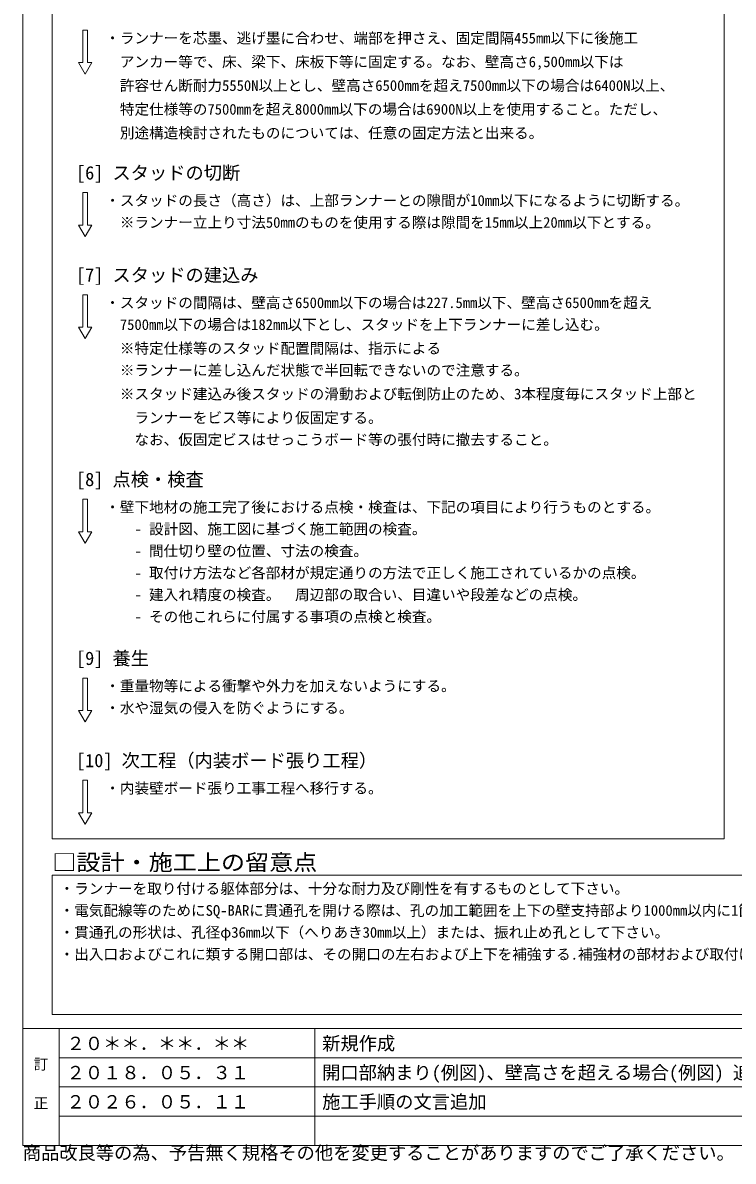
# Model space of a CAD drawing. Units: millimetres on the paper. Extents: x -195 to 195, y -140 to 138.
# Drawn here: x -195 to -97.7, y -139.7 to 16.3 of the extents above; entities that cross this region are included whole.
import ezdxf
from ezdxf.enums import TextEntityAlignment as Align

# ---------------------------------------------------------------- set-up
doc = ezdxf.new("R2010")
doc.units = ezdxf.units.MM
doc.layers.add('0-6_文字・矢印', color=4, linetype='Continuous', lineweight=9)
doc.layers.add('F-3_ランナー', color=4, linetype='Continuous', lineweight=9)
doc.layers.add('F-6_文字・矢印', color=4, linetype='Continuous')
doc.styles.add('ＭＳ ゴシック', font='')
doc.styles.get('ＭＳ ゴシック').set_extended_font_data('MS Gothic')

msp = doc.modelspace()

# ---------------------------------------------------------------- linework, layer by layer
at = {"layer": '0-6_文字・矢印'}
for p, q in [((-186.754, 15.256), (-186.154, 15.256)), ((-186.754, 15.256), (-186.754, 10.815)), ((-186.154, 15.256), (-186.154, 10.815)), ((-187.354, 10.815), (-186.754, 10.815)), ((-186.454, 9.256), (-187.354, 10.815)), ((-186.454, 9.256), (-185.554, 10.815)), ((-186.154, 10.815), (-185.554, 10.815)), ((-186.754, -6.994), (-186.754, -11.435)), ((-186.454, -12.994), (-187.354, -11.435)), ((-187.354, -11.435), (-186.754, -11.435)), ((-186.454, -12.994), (-185.554, -11.435)), ((-186.154, -11.435), (-185.554, -11.435)), ((-186.754, -20.994), (-186.754, -25.435)), ((-186.454, -26.994), (-187.354, -25.435)), ((-187.354, -25.435), (-186.754, -25.435)), ((-186.454, -26.994), (-185.554, -25.435)), ((-186.154, -25.435), (-185.554, -25.435)), ((-186.754, -48.994), (-186.154, -48.994)), ((-186.754, -48.994), (-186.754, -53.435)), ((-186.154, -48.994), (-186.154, -53.435)), ((-187.354, -53.435), (-186.754, -53.435)), ((-186.454, -54.994), (-187.354, -53.435)), ((-186.454, -54.994), (-185.554, -53.435)), ((-186.154, -53.435), (-185.554, -53.435)), ((-186.754, -73.494), (-186.154, -73.494)), ((-186.754, -73.494), (-186.754, -77.935)), ((-186.154, -73.494), (-186.154, -77.935)), ((-187.354, -77.935), (-186.754, -77.935)), ((-186.454, -79.494), (-187.354, -77.935)), ((-186.454, -79.494), (-185.554, -77.935)), ((-186.154, -77.935), (-185.554, -77.935)), ((-186.754, -87.494), (-186.154, -87.494)), ((-186.754, -87.494), (-186.754, -91.935)), ((-186.154, -87.494), (-186.154, -91.935)), ((-186.454, -93.494), (-187.354, -91.935)), ((-187.354, -91.935), (-186.754, -91.935)), ((-186.454, -93.494), (-185.554, -91.935)), ((-186.154, -91.935), (-185.554, -91.935))]:
    msp.add_line(p, q, dxfattribs=at)
for points in [[(-186.754, -6.994), (-186.154, -6.994), (-186.154, -11.435)], [(-186.754, -20.994), (-186.154, -20.994), (-186.154, -25.435)]]:
    msp.add_lwpolyline(points, dxfattribs=at)
at = {"layer": 'F-3_ランナー', "color": 3, "lineweight": 18}
for p, q in [((-195, 137.5), (-195, -137.5)), ((-190.954, 102.506), (-190.954, -95.494)), ((-98.954, 102.506), (-98.954, -95.494)), ((-190.954, -95.494), (-98.954, -95.494)), ((-190.954, -100.494), (-1.954, -100.494)), ((-190.954, -100.494), (-190.954, -119.594)), ((-190.954, -119.594), (-1.954, -119.594)), ((-195, -121.5), (195, -121.5)), ((-195, -137.5), (195, -137.5))]:
    msp.add_line(p, q, dxfattribs=at)
at = {"layer": 'F-3_ランナー', "color": 7, "lineweight": 18}
msp.add_line((-190, -121.5), (-190, -137.5), dxfattribs=at)
at = {"layer": 'F-3_ランナー'}
for p, q in [((-190, -121.5), (-190, -137.5)), ((-155, -121.5), (-155, -137.5)), ((-190, -125.5), (-75, -125.5)), ((-190, -129.5), (-75, -129.5)), ((-190, -133.5), (-75, -133.5))]:
    msp.add_line(p, q, dxfattribs=at)

# ---------------------------------------------------------------- texts
at = {"layer": '0-6_文字・矢印', "style": 'ＭＳ ゴシック'}
for s, height, p in [('・ランナーを芯墨、逃げ墨に合わせ、端部を押さえ、固定間隔455mm以下に後施工', 1.466, (-183.704, 13.006)), ('\u3000アンカー等で、床、梁下、床板下等に固定する。なお、壁高さ6,500mm以下は', 1.466, (-183.704, 9.756)), ('\u3000許容せん断耐力5550N以上とし、壁高さ6500mmを超え7500mm以下の場合は6400N以上、', 1.466, (-183.704, 6.506)), ('\u3000特定仕様等の7500mmを超え8000mm以下の場合は6900N以上を使用すること。ただし、', 1.466, (-183.704, 3.256)), ('\u3000別途構造検討されたものについては、任意の固定方法と出来る。', 1.466, (-183.704, 0.006)), ('[6] スタッドの切断', 1.833, (-187.704, -5.744)), ('・スタッドの長さ（高さ）は、上部ランナーとの隙間が10mm以下になるように切断する。', 1.466, (-183.704, -9.244)), ('\u3000※ランナー立上り寸法50mmのものを使用する際は隙間を15mm以上20mm以下とする。', 1.466, (-183.704, -12.244)), ('[7] スタッドの建込み', 1.833, (-187.704, -19.744)), ('・スタッドの間隔は、壁高さ6500mm以下の場合は227.5mm以下、壁高さ6500mmを超え', 1.466, (-183.704, -23.244)), ('\u30007500mm以下の場合は182mm以下とし、スタッドを上下ランナーに差し込む。', 1.466, (-183.704, -26.244)), ('\u3000※特定仕様等のスタッド配置間隔は、指示による', 1.466, (-183.704, -29.494)), ('\u3000※ランナーに差し込んだ状態で半回転できないので注意する。', 1.466, (-183.704, -32.494)), ('\u3000※スタッド建込み後スタッドの滑動および転倒防止のため、3本程度毎にスタッド上部と', 1.466, (-183.704, -35.744)), ('\u3000\u3000ランナーをビス等により仮固定する。', 1.466, (-183.704, -38.994)), ('\u3000\u3000なお、仮固定ビスはせっこうボード等の張付時に撤去すること。', 1.466, (-183.704, -41.994)), ('[8] 点検・検査', 1.833, (-187.704, -47.744)), ('・壁下地材の施工完了後における点検・検査は、下記の項目により行うものとする。', 1.466, (-183.704, -51.244)), ('- 設計図、施工図に基づく施工範囲の検査。', 1.466, (-179.704, -54.244)), ('- 間仕切り壁の位置、寸法の検査。', 1.466, (-179.704, -57.244)), ('- 取付け方法など各部材が規定通りの方法で正しく施工されているかの点検。', 1.466, (-179.704, -60.244)), ('- 建入れ精度の検査。\u3000周辺部の取合い、目違いや段差などの点検。', 1.466, (-179.704, -63.244)), ('- その他これらに付属する事項の点検と検査。', 1.466, (-179.704, -66.244)), ('[9] 養生', 1.833, (-187.704, -72.244)), ('・重量物等による衝撃や外力を加えないようにする。', 1.466, (-183.704, -75.744)), ('・水や湿気の侵入を防ぐようにする。', 1.466, (-183.704, -78.744)), ('[10] 次工程（内装ボード張り工程）', 1.833, (-187.704, -86.244)), ('・内装壁ボード張り工事工程へ移行する。', 1.466, (-183.704, -89.744)), ('・ランナーを取り付ける躯体部分は、十分な耐力及び剛性を有するものとして下さい。', 1.466, (-189.954, -103.494)), ('・電気配線等のためにSQ-BARに貫通孔を開ける際は、孔の加工範囲を上下の壁支持部より1000mm以内に1箇所までとして下さい。', 1.466, (-189.954, -106.494)), ('・貫通孔の形状は、孔径φ36mm以下（へりあき30mm以上）または、振れ止め孔として下さい。', 1.466, (-189.954, -109.494)), ('・出入口およびこれに類する開口部は、その開口の左右および上下を補強する.補強材の部材および取付け方法は別途強度計算などを実施して選定して下さい。', 1.466, (-189.954, -112.494))]:
    msp.add_text(s, height=height, dxfattribs=at).set_placement(p, align=Align.BOTTOM_LEFT)
at = {"layer": 'F-6_文字・矢印', "color": 7, "style": 'ＭＳ ゴシック', "width": 1.1}
msp.add_text('□設計・施工上の留意点', height=2.199, dxfattribs=at).set_placement((-190.954, -100.494), align=Align.BOTTOM_LEFT)
at = {"layer": 'F-6_文字・矢印', "style": 'ＭＳ ゴシック'}
for s, height, p in [('２０＊＊．＊＊．＊＊', 1.833, (-189, -125)), ('新規作成', 1.833, (-154, -125)), ('訂', 1.466, (-193.5, -127.546)), ('２０１８．０５．３１', 1.833, (-189, -129)), ('開口部納まり(例図)、壁高さを超える場合(例図) 追加', 1.833, (-154, -129)), ('正', 1.466, (-193.5, -132.881)), ('２０２６．０５．１１', 1.833, (-189, -133)), ('施工手順の文言追加', 1.833, (-154, -133)), ('商品改良等の為、予告無く規格その他を変更することがありますのでご了承ください。', 1.833, (-195, -140))]:
    msp.add_text(s, height=height, dxfattribs=at).set_placement(p, align=Align.BOTTOM_LEFT)

doc.saveas('drawing.dxf')
